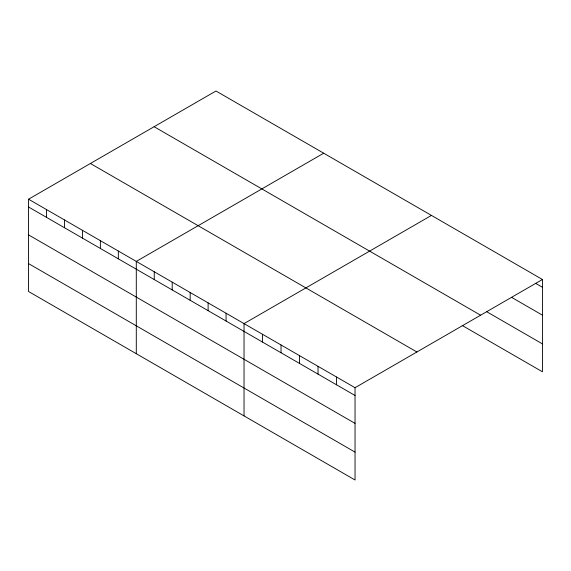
<?xml version="1.0" encoding="UTF-8"?>
<svg xmlns="http://www.w3.org/2000/svg" width="571" height="571" viewBox="0 0 571 571"><rect width="100%" height="100%" fill="white"/><g stroke="black" fill="none" stroke-linecap="round" stroke-linejoin="round"><path stroke-width="0.86" d="M28.55 199.208L355.041 387.702L355.041 479.997L28.55 291.503L28.55 199.208L215.959 91.003L542.45 279.497L542.45 371.792L462.282 325.506M323.7 153.206L136.291 261.411L136.291 353.706M431.448 215.41L244.031 323.614L244.031 415.909M355.041 387.702L542.45 279.497M535.512 283.28L542.45 287.284M511.616 297.37L542.45 315.178M486.949 311.866L542.45 343.906M154.113 126.712L480.604 315.206M90.396 163.499L416.887 351.993M28.55 206.995L355.041 395.489M28.55 234.881L355.041 423.375M28.55 263.609L355.041 452.111M336.54 377.017L336.54 384.804M318.033 366.339L318.033 374.126M299.532 355.654L299.532 363.441M281.032 344.977L281.032 352.764M262.532 334.292L262.532 342.079M226.073 313.243L226.073 321.03M208.115 302.88L208.115 310.667M190.164 292.509L190.164 300.296M172.206 282.145L172.206 289.932M154.249 271.775L154.249 279.562M118.333 251.04L118.333 258.827M100.375 240.677L100.375 248.464M82.424 230.306L82.424 238.093M64.466 219.942L64.466 227.729M46.508 209.571L46.508 217.358"/></g></svg>
